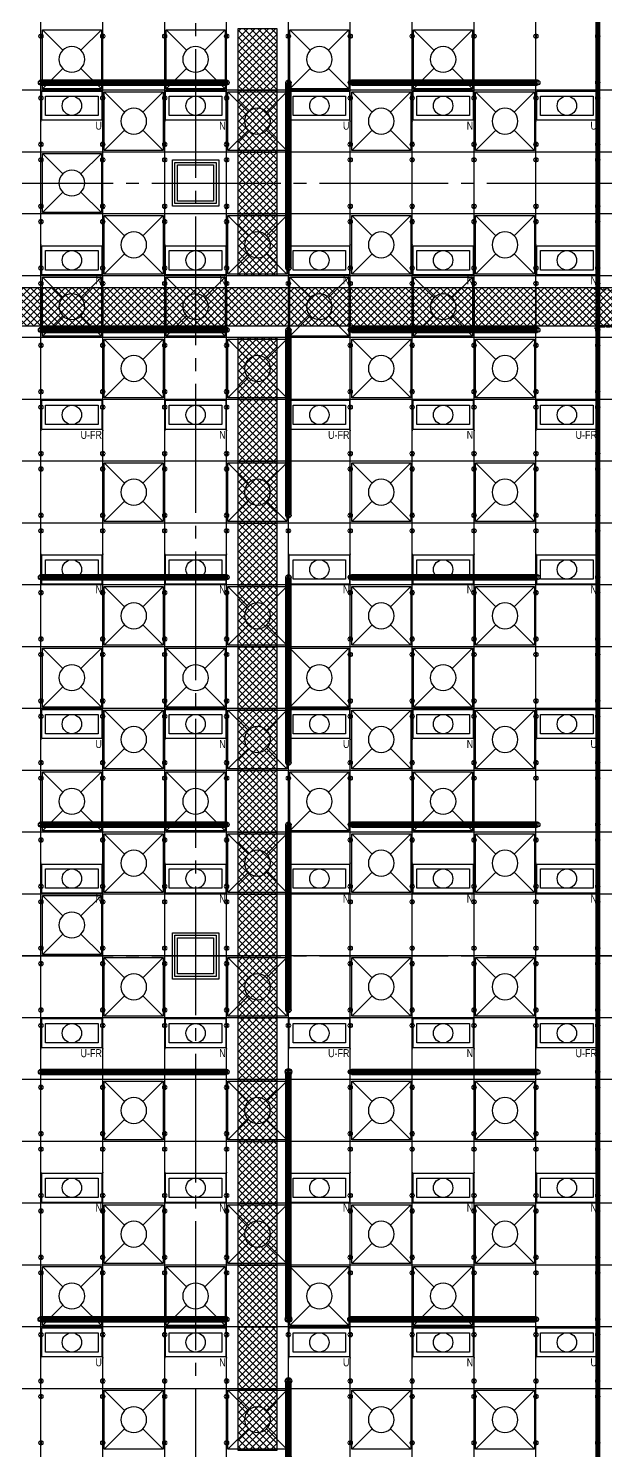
# Model space of a CAD drawing. Extents: x -17313 to 41501, y -1010 to 11880.
# Drawn here: x 6516 to 7635, y 2040 to 4800 of the extents above; entities that cross this region are included whole.
import ezdxf
from ezdxf.enums import TextEntityAlignment as Align

# ---------------------------------------------------------------- set-up
doc = ezdxf.new("R2010")
doc.units = 0
doc.header["$LTSCALE"] = 100
doc.linetypes.add('188K-SM-07-F15-ARCH-CATW-Y2257103$0$DASHED', pattern=[19.05, 12.7, -6.35])
doc.linetypes.add('X-S-FAB-L10$0$COL-CEN-LIN', pattern=[3.25, 2.5, -0.25, 0.25, -0.25])
for name, color, linetype in [('0-xref', 8, 'Continuous'), ('188K-SM-03-F10-ARCH-CEIL-Y2257103$0$K-CEIL-4.2', 8, 'Continuous'), ('188K-SM-03-F10-ARCH-CEIL-Y2257103$0$K-CEIL-4.2-AREA', 8, 'Continuous'), ('188K-SM-03-F10-ARCH-PA-Y2257103$0$K-P1S-4.2-單抗', 53, 'Continuous'), ('188K-SM-06-F10-ELEC-LIGHT-Y2257103$0$E-LIGHT(W)-N', 253, 'Continuous'), ('188K-SM-06-F10-ELEC-LIGHT-Y2257103$0$E-LIGHT(W)-U FR', 253, 'Continuous'), ('188K-SM-06-F10-ELEC-LIGHT-Y2257103$0$E-LIGHT(W)-U XLPE', 253, 'Continuous'), ('188K-SM-06-F10-HVAC-FFU-Y2257103$0$AC-FFU-ULPA', 254, 'Continuous'), ('188K-SM-07-F15-ARCH-CATW-Y2257103$0$K-Divider 上-2.7', 80, 'Continuous'), ('188K-SM-07-F15-ARCH-CATW-Y2257103$0$K-DOOR-天板上方', 150, '188K-SM-07-F15-ARCH-CATW-Y2257103$0$DASHED'), ('188K-SM-07-F15-ARCH-CATW-Y2257103$0$K-安全母索', 6, 'Continuous'), ('188K-SM-07-F15-ARCH-CATW-Y2257103$0$K-貓道板-主走道', 171, 'Continuous'), ('X-S-FAB-L10$0$0-DIM-TXT', 8, 'Continuous'), ('X-S-FAB-L10$0$BLOCK', 8, 'Continuous'), ('X-S-FAB-L10$0$CCL', 8, 'X-S-FAB-L10$0$COL-CEN-LIN'), ('X-S-FAB-L10$0$COL-S', 8, 'Continuous')]:
    doc.layers.add(name, color=color, linetype=linetype)
doc.layers.add('188K-SM-03-F10-ARCH-CEIL-Y2257103$0$K-吊點-標準', color=8, linetype='Continuous', lineweight=9)
doc.layers.add('188K-SM-06-F10-ELEC-LIGHT-Y2257103$0$Defpoints-CAS', color=253, linetype='Continuous', plot=False)
doc.styles.add('188K-SM-06-F10-ELEC-LIGHT-Y2257103$0$Standard', font='arial.ttf')
doc.styles.add('X-S-FAB-L10$0$CHINA', font='simplex.shx', dxfattribs={"width": 0.75, "bigfont": 'chineset.shx'})
doc.styles.add('X-S-FAB-L10$0$Standard', font='', dxfattribs={"width": 0.8})
doc.styles.add('X-S-FAB-L10$0$TG_NOTE_TEXT', font='simplex.shx', dxfattribs={"width": 0.75, "bigfont": 'chineset.shx'})
doc.styles.get('X-S-FAB-L10$0$Standard').set_extended_font_data('Microsoft JhengHei')

# ---------------------------------------------------------------- blocks, each defined once
blk = doc.blocks.new('X-S-FAB-L10$0$FAB2-L05')
at = {"layer": 'X-S-FAB-L10$0$CCL'}
for p, q in [((-19320, 11005), (-19320, 0)), ((-26880, 5220), (1210, 5220)), ((-26880, 3720), (1210, 3720))]:
    blk.add_line(p, q, dxfattribs=at)
at = {"layer": 'X-S-FAB-L10$0$COL-S'}
for points in [[(-19355, 5255), (-19285, 5255), (-19285, 5185), (-19355, 5185)], [(-19355, 3755), (-19285, 3755), (-19285, 3685), (-19355, 3685)]]:
    blk.add_lwpolyline(points, close=True, dxfattribs=at)
blk = doc.blocks.new('X-S-FAB-L10')
at = {"layer": 'X-S-FAB-L10$0$COL-S'}
for p, q in [((6805, 4535), (6875, 4535)), ((6805, 4465), (6805, 4535)), ((6875, 4535), (6875, 4465)), ((6875, 4465), (6805, 4465)), ((6805, 3035), (6875, 3035)), ((6805, 2965), (6805, 3035)), ((6875, 3035), (6875, 2965)), ((6875, 2965), (6805, 2965))]:
    blk.add_line(p, q, dxfattribs=at)
at = {"layer": 'X-S-FAB-L10$0$BLOCK'}
blk.add_blockref('X-S-FAB-L10$0$FAB2-L05', (26160, -720), dxfattribs=at)
at = {"style": 'X-S-FAB-L10$0$TG_NOTE_TEXT', "width": 0.5, "flags": 1}
for p in [(7463.3, 9020), (18268.3, 8649), (11197.8, 4800.2), (16485.8, 4800.2), (25420.3, 2635), (13360, 320, 0), (7463.3, -33.3)]:
    blk.add_attdef('WH', text='', height=20, dxfattribs=at).set_placement(p, align=Align.BOTTOM_LEFT)
at = {"width": 0.5}
for style, p in [('X-S-FAB-L10$0$TG_NOTE_TEXT', (7585, 9020)), ('X-S-FAB-L10$0$TG_NOTE_TEXT', (18390, 8649)), ('X-S-FAB-L10$0$TG_NOTE_TEXT', (11117.5, 4813.5)), ('X-S-FAB-L10$0$TG_NOTE_TEXT', (16607.5, 4813.5)), ('X-S-FAB-L10$0$TG_NOTE_TEXT', (25350, 2635)), ('X-S-FAB-L10$0$Standard', (13129.4, 325, 0)), ('X-S-FAB-L10$0$TG_NOTE_TEXT', (7585, -20))]:
    blk.add_attdef('DESC', text='', height=10, dxfattribs=dict(at, style=style)).set_placement(p, align=Align.BOTTOM_LEFT)
for tag, style, p in [('TYPE', 'X-S-FAB-L10$0$TG_NOTE_TEXT', (7619.3, 9020)), ('NO', 'X-S-FAB-L10$0$TG_NOTE_TEXT', (7650.1, 9020)), ('TYPE', 'X-S-FAB-L10$0$TG_NOTE_TEXT', (18424.2, 8649)), ('NO', 'X-S-FAB-L10$0$TG_NOTE_TEXT', (18455, 8649)), ('NO', 'X-S-FAB-L10$0$TG_NOTE_TEXT', (11088.6, 4813.5)), ('TYPE', 'X-S-FAB-L10$0$TG_NOTE_TEXT', (11151.8, 4813.5)), ('TYPE', 'X-S-FAB-L10$0$TG_NOTE_TEXT', (16641.8, 4813.5)), ('NO', 'X-S-FAB-L10$0$TG_NOTE_TEXT', (16672.6, 4813.5)), ('NO', 'X-S-FAB-L10$0$TG_NOTE_TEXT', (25313, 2635)), ('TYPE', 'X-S-FAB-L10$0$TG_NOTE_TEXT', (25350, 2635)), ('NO', 'X-S-FAB-L10$0$Standard', (13100, 320, 0)), ('TYPE', 'X-S-FAB-L10$0$Standard', (13129.4, 320, 0)), ('TYPE', 'X-S-FAB-L10$0$TG_NOTE_TEXT', (7619.3, -20)), ('NO', 'X-S-FAB-L10$0$TG_NOTE_TEXT', (7650.1, -20))]:
    blk.add_attdef(tag, text='', height=10, dxfattribs=dict(at, style=style)).set_placement(p, align=Align.BOTTOM_RIGHT)
at = {"style": 'X-S-FAB-L10$0$TG_NOTE_TEXT', "width": 0.5, "flags": 1}
for rotation, p in [(180, (43, 7480)), (180, (943, 7480)), (90, (24310, 3717.8)), (270, (17080, 1711.7))]:
    blk.add_attdef('WH', text='', height=20, rotation=rotation, dxfattribs=at).set_placement(p, align=Align.BOTTOM_LEFT)
at = {"width": 0.5}
for rotation, style, p in [(180, 'X-S-FAB-L10$0$Standard', (317.6, 7480)), (180, 'X-S-FAB-L10$0$Standard', (1217.6, 7480)), (90, 'X-S-FAB-L10$0$TG_NOTE_TEXT', (24310, 3647.5)), (270, 'X-S-FAB-L10$0$TG_NOTE_TEXT', (17080, 1605))]:
    blk.add_attdef('DESC', text='', height=10, rotation=rotation, dxfattribs=dict(at, style=style)).set_placement(p, align=Align.BOTTOM_LEFT)
for tag, rotation, style, p in [('TYPE', 180, 'X-S-FAB-L10$0$Standard', (317.6, 7480)), ('NO', 180, 'X-S-FAB-L10$0$Standard', (347, 7480)), ('TYPE', 180, 'X-S-FAB-L10$0$Standard', (1217.6, 7480)), ('NO', 180, 'X-S-FAB-L10$0$Standard', (1247, 7480)), ('TYPE', 90, 'X-S-FAB-L10$0$TG_NOTE_TEXT', (24310, 3647.5)), ('NO', 90, 'X-S-FAB-L10$0$TG_NOTE_TEXT', (24310, 3610.5)), ('TYPE', 270, 'X-S-FAB-L10$0$TG_NOTE_TEXT', (17080, 1605)), ('NO', 270, 'X-S-FAB-L10$0$TG_NOTE_TEXT', (17080, 1573))]:
    blk.add_attdef(tag, text='', height=10, rotation=rotation, dxfattribs=dict(at, style=style)).set_placement(p, align=Align.BOTTOM_RIGHT)
at = {"layer": 'X-S-FAB-L10$0$0-DIM-TXT', "style": 'X-S-FAB-L10$0$CHINA', "width": 0.75}
for p in [(667.4, 7855.1, -2689.4), (22627.4, 6728.8), (25644.7, 6728.8), (24778.8, 5569.1), (1118.3, 4980), (417.8, 4594.6), (23874.8, 4355), (22927.4, 4330.1), (23749.9, 3901.4), (417.8, 3765.2), (1118.3, 3730), (417.8, 3115.8), (536.9, 2227.8), (16909, 1782.7), (888.4, 880.5), (16977.4, 750), (18878.8, 750), (25641.2, 553.2), (21364, 526.9)]:
    blk.add_attdef('HIG', text='', height=80, dxfattribs=at).set_placement(p, align=Align.MIDDLE_LEFT)
blk = doc.blocks.new('188K-SM-03-F10-ARCH-CEIL-Y2257103$0$A$C2CA95053')
h = blk.add_hatch(color=256)
edge = h.paths.add_edge_path()
edge.add_arc((0, 0), 0.5, 0, 360)
for p, q in [((3.2, 3.2), (-3.2, -3.2)), ((3.2, -3.2), (-3.2, 3.2))]:
    blk.add_line(p, q)
blk.add_lwpolyline([(-1.6, 2.5), (-1.6, -2.5), (1.6, -2.5), (1.6, 2.5)], close=True)
for radius in [4.5, 0.5]:
    blk.add_circle((0, 0), radius)
blk = doc.blocks.new('188K-SM-03-F10-ARCH-CEIL-Y2257103$0$天花板吊點-附調整片 - 3_8_螺桿吊架 100 mm 高調整片-V1-1FL')
blk.add_blockref('188K-SM-03-F10-ARCH-CEIL-Y2257103$0$A$C2CA95053', (0, 0))
blk = doc.blocks.new('188K-SM-03-F10-ARCH-CEIL-Y2257103')
at = {"layer": '188K-SM-03-F10-ARCH-CEIL-Y2257103$0$K-CEIL-4.2'}
for p, q in [((6540, 312.7), (6540, 8632.2)), ((6660, 312.7), (6660, 8632.2)), ((6780, 312.7), (6780, 8632.2)), ((6900, 312.7), (6900, 8632.2)), ((7020, 312.7), (7020, 8632.2)), ((7140, 312.7), (7140, 8632.2)), ((7260, 312.7), (7260, 8632.2)), ((7380, 312.7), (7380, 8632.2)), ((7500, 312.7), (7500, 8632.2)), ((7620, 312.7), (7620, 8632.2)), ((11027.5, 4680), (1847.7, 4680)), ((11027.5, 4560), (1847.7, 4560)), ((23467.2, 4440), (1847.7, 4440)), ((23467.2, 4320), (1847.7, 4320)), ((23467.2, 4200), (1847.7, 4200)), ((23467.2, 4080), (1847.7, 4080)), ((23467.2, 3960), (1847.7, 3960)), ((23467.2, 3840), (1847.7, 3840)), ((23467.2, 3720), (1847.7, 3720)), ((23467.2, 3600), (1847.7, 3600)), ((24297.2, 3480), (1850, 3480)), ((24297.2, 3360), (1847.7, 3360)), ((24297.2, 3240), (1847.7, 3240)), ((24297.2, 3120), (1847.7, 3120)), ((24297.2, 3000), (1847.7, 3000)), ((24297.2, 2880), (1847.7, 2880)), ((24297.2, 2760), (1847.7, 2760)), ((24297.2, 2640), (1847.7, 2640)), ((24297.2, 2520), (1847.7, 2520)), ((24297.2, 2400), (1847.7, 2400)), ((24297.2, 2280), (6382.5, 2280)), ((24297.2, 2160), (6382.5, 2160))]:
    blk.add_line(p, q, dxfattribs=at)
at = {"layer": '188K-SM-03-F10-ARCH-CEIL-Y2257103$0$K-CEIL-4.2-AREA'}
for points in [[(6805, 4535), (6875, 4535), (6875, 4465), (6805, 4465)], [(6805, 3035), (6875, 3035), (6875, 2965), (6805, 2965)]]:
    blk.add_lwpolyline(points, close=True, dxfattribs=at)
at = {"layer": '188K-SM-03-F10-ARCH-CEIL-Y2257103$0$K-吊點-標準', "color": 170, "lineweight": 18, "rotation": 179.9999999999997}
for p in [(6540, 4785), (6660, 4785), (6780, 4785), (6900, 4785), (7020, 4785), (7140, 4785), (7260, 4785), (7380, 4785), (7500, 4785), (7620, 4785), (6540, 4695), (6660, 4695), (6780, 4695), (6900, 4695), (7020, 4695), (7140, 4695), (7260, 4695), (7380, 4695), (7500, 4695), (7620, 4695), (6540, 4665), (6660, 4665), (6780, 4665), (6900, 4665), (7020, 4665), (7140, 4665), (7260, 4665), (7380, 4665), (7500, 4665), (7620, 4665), (6540, 4575), (6660, 4575), (6780, 4575), (6900, 4575), (7020, 4575), (7140, 4575), (7260, 4575), (7380, 4575), (7500, 4575), (7620, 4575), (6540, 4545), (6660, 4545), (6780, 4545), (6900, 4545), (7020, 4545), (7140, 4545), (7260, 4545), (7380, 4545), (7500, 4545), (7620, 4545), (6540, 4455), (6660, 4455), (6780, 4455), (6900, 4455), (7020, 4455), (7140, 4455), (7260, 4455), (7380, 4455), (7500, 4455), (7620, 4455), (6540, 4425), (6660, 4425), (6780, 4425), (6900, 4425), (7020, 4425), (7140, 4425), (7260, 4425), (7380, 4425), (7500, 4425), (7620, 4425), (6540, 4335), (6660, 4335), (6780, 4335), (6900, 4335), (7020, 4335), (7140, 4335), (7260, 4335), (7380, 4335), (7500, 4335), (7620, 4335), (6540, 4305), (6660, 4305), (6780, 4305), (6900, 4305), (7020, 4305), (7140, 4305), (7260, 4305), (7380, 4305), (7500, 4305), (7620, 4305), (6540, 4215), (6660, 4215), (6780, 4215), (6900, 4215), (7020, 4215), (7140, 4215), (7260, 4215), (7380, 4215), (7500, 4215), (7620, 4215), (6540, 4185), (6660, 4185), (6780, 4185), (6900, 4185), (7020, 4185), (7140, 4185), (7260, 4185), (7380, 4185), (7500, 4185), (7620, 4185), (6540, 4095), (6660, 4095), (6780, 4095), (6900, 4095), (7020, 4095), (7140, 4095), (7260, 4095), (7380, 4095), (7500, 4095), (7620, 4095), (6540, 4065), (6660, 4065), (6780, 4065), (6900, 4065), (7020, 4065), (7140, 4065), (7260, 4065), (7380, 4065), (7500, 4065), (7620, 4065), (6540, 3975), (6660, 3975), (6780, 3975), (6900, 3975), (7020, 3975), (7140, 3975), (7260, 3975), (7380, 3975), (7500, 3975), (7620, 3975), (6540, 3945), (6660, 3945), (6780, 3945), (6900, 3945), (7020, 3945), (7140, 3945), (7260, 3945), (7380, 3945), (7500, 3945), (7620, 3945), (6540, 3855), (6660, 3855), (6780, 3855), (6900, 3855), (7020, 3855), (7140, 3855), (7260, 3855), (7380, 3855), (7500, 3855), (7620, 3855), (6540, 3825), (6660, 3825), (6780, 3825), (6900, 3825), (7020, 3825), (7140, 3825), (7260, 3825), (7380, 3825), (7500, 3825), (7620, 3825), (6540, 3735), (6660, 3735), (6780, 3735), (6900, 3735), (7020, 3735), (7140, 3735), (7260, 3735), (7380, 3735), (7500, 3735), (7620, 3735), (6540, 3705), (6660, 3705), (6780, 3705), (6900, 3705), (7020, 3705), (7140, 3705), (7260, 3705), (7380, 3705), (7500, 3705), (7620, 3705), (6540, 3615), (6660, 3615), (6780, 3615), (6900, 3615), (7020, 3615), (7140, 3615), (7260, 3615), (7380, 3615), (7500, 3615), (7620, 3615), (6540, 3585), (6660, 3585), (6780, 3585), (6900, 3585), (7020, 3585), (7140, 3585), (7260, 3585), (7380, 3585), (7500, 3585), (7620, 3585), (6540, 3495), (6660, 3495), (6780, 3495), (6900, 3495), (7020, 3495), (7140, 3495), (7260, 3495), (7380, 3495), (7500, 3495), (7620, 3495), (6540, 3465), (6660, 3465), (6780, 3465), (6900, 3465), (7020, 3465), (7140, 3465), (7260, 3465), (7380, 3465), (7500, 3465), (7620, 3465), (6540, 3375), (6660, 3375), (6780, 3375), (6900, 3375), (7020, 3375), (7140, 3375), (7260, 3375), (7380, 3375), (7500, 3375), (7620, 3375), (6540, 3345), (6660, 3345), (6780, 3345), (6900, 3345), (7020, 3345), (7140, 3345), (7260, 3345), (7380, 3345), (7500, 3345), (7620, 3345), (6540, 3255), (6660, 3255), (6780, 3255), (6900, 3255), (7020, 3255), (7140, 3255), (7260, 3255), (7380, 3255), (7500, 3255), (7620, 3255), (6540, 3225), (6660, 3225), (6780, 3225), (6900, 3225), (7020, 3225), (7140, 3225), (7260, 3225), (7380, 3225), (7500, 3225), (7620, 3225), (6540, 3135), (6660, 3135), (6780, 3135), (6900, 3135), (7020, 3135), (7140, 3135), (7260, 3135), (7380, 3135), (7500, 3135), (7620, 3135), (6540, 3105), (6660, 3105), (6780, 3105), (6900, 3105), (7020, 3105), (7140, 3105), (7260, 3105), (7380, 3105), (7500, 3105), (7620, 3105), (6540, 3015), (6660, 3015), (6780, 3015), (6900, 3015), (7020, 3015), (7140, 3015), (7260, 3015), (7380, 3015), (7500, 3015), (7620, 3015), (6540, 2985), (6660, 2985), (6780, 2985), (6900, 2985), (7020, 2985), (7140, 2985), (7260, 2985), (7380, 2985), (7500, 2985), (7620, 2985), (6540, 2895), (6660, 2895), (6780, 2895), (6900, 2895), (7020, 2895), (7140, 2895), (7260, 2895), (7380, 2895), (7500, 2895), (7620, 2895), (6540, 2865), (6660, 2865), (6780, 2865), (6900, 2865), (7020, 2865), (7140, 2865), (7260, 2865), (7380, 2865), (7500, 2865), (7620, 2865), (6540, 2775), (6660, 2775), (6780, 2775), (6900, 2775), (7020, 2775), (7140, 2775), (7260, 2775), (7380, 2775), (7500, 2775), (7620, 2775), (6540, 2745), (6660, 2745), (6780, 2745), (6900, 2745), (7020, 2745), (7140, 2745), (7260, 2745), (7380, 2745), (7500, 2745), (7620, 2745), (6540, 2655), (6660, 2655), (6780, 2655), (6900, 2655), (7020, 2655), (7140, 2655), (7260, 2655), (7380, 2655), (7500, 2655), (7620, 2655), (6540, 2625), (6660, 2625), (6780, 2625), (6900, 2625), (7020, 2625), (7140, 2625), (7260, 2625), (7380, 2625), (7500, 2625), (7620, 2625), (6540, 2535), (6660, 2535), (6780, 2535), (6900, 2535), (7020, 2535), (7140, 2535), (7260, 2535), (7380, 2535), (7500, 2535), (7620, 2535), (6540, 2505), (6660, 2505), (6780, 2505), (6900, 2505), (7020, 2505), (7140, 2505), (7260, 2505), (7380, 2505), (7500, 2505), (7620, 2505), (6540, 2415), (6660, 2415), (6780, 2415), (6900, 2415), (7020, 2415), (7140, 2415), (7260, 2415), (7380, 2415), (7500, 2415), (7620, 2415), (6540, 2385), (6660, 2385), (6780, 2385), (6900, 2385), (7020, 2385), (7140, 2385), (7260, 2385), (7380, 2385), (7500, 2385), (7620, 2385), (6540, 2295), (6660, 2295), (6780, 2295), (6900, 2295), (7020, 2295), (7140, 2295), (7260, 2295), (7380, 2295), (7500, 2295), (7620, 2295), (6540, 2265), (6660, 2265), (6780, 2265), (6900, 2265), (7020, 2265), (7140, 2265), (7260, 2265), (7380, 2265), (7500, 2265), (7620, 2265), (6540, 2175), (6660, 2175), (6780, 2175), (6900, 2175), (7020, 2175), (7140, 2175), (7260, 2175), (7380, 2175), (7500, 2175), (7620, 2175), (6540, 2145), (6660, 2145), (6780, 2145), (6900, 2145), (7020, 2145), (7140, 2145), (7260, 2145), (7380, 2145), (7500, 2145), (7620, 2145), (6540, 2055), (6660, 2055), (6780, 2055), (6900, 2055), (7020, 2055), (7140, 2055), (7260, 2055), (7380, 2055), (7500, 2055), (7620, 2055)]:
    blk.add_blockref('188K-SM-03-F10-ARCH-CEIL-Y2257103$0$天花板吊點-附調整片 - 3_8_螺桿吊架 100 mm 高調整片-V1-1FL', p, dxfattribs=at)
blk = doc.blocks.new('188K-SM-06-F10-HVAC-FFU-Y2257103$0$H-FU-U-12x12')
for p, q in [((423, 777), (28, 1172)), ((777, 777), (1172, 1172)), ((28, 28), (423, 423)), ((1172, 28), (777, 423))]:
    blk.add_line(p, q)
blk.add_lwpolyline([(1172, 28), (1172, 1172), (28, 1172), (28, 28)], close=True)
blk.add_circle((600, 600), 250)
blk = doc.blocks.new('188K-SM-06-F10-HVAC-FFU-Y2257103')
at = {"layer": '188K-SM-06-F10-HVAC-FFU-Y2257103$0$AC-FFU-ULPA', "xscale": -0.09999999999999432, "yscale": 0.09999999999999432, "zscale": 0.09999999999999432}
for p in [(6660, 4680), (6900, 4680), (7140, 4680), (7380, 4680), (6780, 4560), (7020, 4560), (7260, 4560), (7500, 4560), (6660, 4440), (6780, 4320), (7020, 4320), (7260, 4320), (7500, 4320), (6660, 4200), (6900, 4200), (7140, 4200), (7380, 4200), (6780, 4080), (7020, 4080), (7260, 4080), (7500, 4080), (6780, 3840), (7020, 3840), (7260, 3840), (7500, 3840), (6780, 3600), (7020, 3600), (7260, 3600), (7500, 3600), (6660, 3480), (6900, 3480), (7140, 3480), (7380, 3480), (6780, 3360), (7020, 3360), (7260, 3360), (7500, 3360), (6660, 3240), (6900, 3240), (7140, 3240), (7380, 3240), (6780, 3120), (7020, 3120), (7260, 3120), (7500, 3120), (6660, 3000), (6780, 2880), (7020, 2880), (7260, 2880), (7500, 2880), (6780, 2640), (7020, 2640), (7260, 2640), (7500, 2640), (6780, 2400), (7020, 2400), (7260, 2400), (7500, 2400), (6660, 2280), (6900, 2280), (7140, 2280), (7380, 2280), (6780, 2040), (7020, 2040), (7260, 2040), (7500, 2040)]:
    blk.add_blockref('188K-SM-06-F10-HVAC-FFU-Y2257103$0$H-FU-U-12x12', p, dxfattribs=at)
blk = doc.blocks.new('*U267')
for points in [[(-58.3, -28.3), (-58.3, 28.3), (58.3, 28.3), (58.3, -28.3)], [(-51, -18.8), (-51, 18.8), (51, 18.8), (51, -18.8)]]:
    blk.add_lwpolyline(points, close=True)
blk.add_circle((0, 0), 18.8)
at = {"layer": '188K-SM-06-F10-ELEC-LIGHT-Y2257103$0$Defpoints-CAS'}
for p in [(-60, 30), (60, 30), (-60, -30), (60, -30)]:
    blk.add_point(p, dxfattribs=at)
at = {"style": '188K-SM-06-F10-ELEC-LIGHT-Y2257103$0$Standard', "width": 0.8}
blk.add_text('N', height=15.5, dxfattribs=at).set_placement((58.3, -38.7), align=Align.MIDDLE_RIGHT)
blk = doc.blocks.new('*U266')
for points in [[(-58.3, -28.3), (-58.3, 28.3), (58.3, 28.3), (58.3, -28.3)], [(-51, -18.8), (-51, 18.8), (51, 18.8), (51, -18.8)]]:
    blk.add_lwpolyline(points, close=True)
blk.add_circle((0, 0), 18.8)
at = {"layer": '188K-SM-06-F10-ELEC-LIGHT-Y2257103$0$Defpoints-CAS'}
for p in [(-60, 30), (60, 30), (-60, -30), (60, -30)]:
    blk.add_point(p, dxfattribs=at)
at = {"style": '188K-SM-06-F10-ELEC-LIGHT-Y2257103$0$Standard', "width": 0.8}
blk.add_text('U', height=15.5, dxfattribs=at).set_placement((58.3, -38.7), align=Align.MIDDLE_RIGHT)
blk = doc.blocks.new('*U258')
for points in [[(-58.3, -28.3), (-58.3, 28.3), (58.3, 28.3), (58.3, -28.3)], [(-51, -18.8), (-51, 18.8), (51, 18.8), (51, -18.8)]]:
    blk.add_lwpolyline(points, close=True)
blk.add_circle((0, 0), 18.8)
at = {"layer": '188K-SM-06-F10-ELEC-LIGHT-Y2257103$0$Defpoints-CAS'}
for p in [(-60, 30), (60, 30), (-60, -30), (60, -30)]:
    blk.add_point(p, dxfattribs=at)
at = {"style": '188K-SM-06-F10-ELEC-LIGHT-Y2257103$0$Standard', "width": 0.8}
blk.add_text('U-FR', height=15.53, dxfattribs=at).set_placement((58.3, -38.7), align=Align.MIDDLE_RIGHT)
blk = doc.blocks.new('188K-SM-06-F10-ELEC-LIGHT-Y2257103')
at = {"layer": '188K-SM-06-F10-ELEC-LIGHT-Y2257103$0$E-LIGHT(W)-N'}
for p in [(6840, 4650), (7320, 4650), (6600, 4350), (6840, 4350), (7080, 4350), (7320, 4350), (7560, 4350), (6840, 4050), (7320, 4050), (6600, 3750), (6840, 3750), (7080, 3750), (7320, 3750), (7560, 3750), (6840, 3450), (7320, 3450), (6600, 3150), (6840, 3150), (7080, 3150), (7320, 3150), (7560, 3150), (6840, 2850), (7320, 2850), (6600, 2550), (6840, 2550), (7080, 2550), (7320, 2550), (7560, 2550), (6840, 2250), (7320, 2250)]:
    blk.add_blockref('*U267', p, dxfattribs=at)
at = {"layer": '188K-SM-06-F10-ELEC-LIGHT-Y2257103$0$E-LIGHT(W)-U FR'}
for p in [(6600, 4050), (7080, 4050), (7560, 4050), (6600, 2850), (7080, 2850), (7560, 2850)]:
    blk.add_blockref('*U258', p, dxfattribs=at)
at = {"layer": '188K-SM-06-F10-ELEC-LIGHT-Y2257103$0$E-LIGHT(W)-U XLPE'}
for p in [(6600, 4650), (7080, 4650), (7560, 4650), (6600, 3450), (7080, 3450), (7560, 3450), (6600, 2250), (7080, 2250), (7560, 2250)]:
    blk.add_blockref('*U266', p, dxfattribs=at)
blk = doc.blocks.new('188K-SM-03-F10-ARCH-PA-Y2257103')
at = {"layer": '188K-SM-03-F10-ARCH-PA-Y2257103$0$K-P1S-4.2-單抗'}
for points in [[(6795, 4545), (6885, 4545), (6885, 4455), (6795, 4455)], [(6800, 4540), (6880, 4540), (6880, 4460), (6800, 4460)], [(6795, 3045), (6885, 3045), (6885, 2955), (6795, 2955)], [(6800, 3040), (6880, 3040), (6880, 2960), (6800, 2960)]]:
    blk.add_lwpolyline(points, close=True, dxfattribs=at)
blk = doc.blocks.new('188K-SM-07-F15-ARCH-CATW-Y2257103$0$貓道板-749x1196.5(主走道)')
h = blk.add_hatch()
h.set_pattern_fill('ANSI37', color=256, scale=30)
h.set_pattern_definition([(45, (0.75, 3e-16), (-67.352, 67.352), []), (135, (0.75, 3e-16), (-67.352, -67.352), [])])
h.paths.add_polyline_path([(-1199, 0), (-1199, 750), (-1, 750), (-1, 0)])
blk.add_lwpolyline([(-1199, 0), (-1199, 750), (-1, 750), (-1, 0)], close=True)
blk = doc.blocks.new('188K-SM-07-F15-ARCH-CATW-Y2257103$0$XFAP10$0$GAD2205')
blk.add_lwpolyline([(0, 1), (0, 1), (-18, 1, -0.414214), (-18, 2), (-18, 3, -0.414214), (-18, 3), (-14, 3, 0.414214), (-13, 4), (-13, 4, 0.414214), (-14, 4), (-18, 4, -0.414214), (-18, 5), (-18, 12, -0.414214), (-18, 12), (-18, 12, 0.414214), (-18, 12), (-18, 14, 0.72636), (-19, 14), (-19, 13, 0.158507), (-19, 13), (-19, 0, 0.414214), (-19, 0), (19, 0, 0.414214), (19, 0), (19, 13, 0.158507), (19, 13), (19, 14, 0.72636), (18, 14), (18, 12, 0.414214), (18, 12, -0.414214), (18, 12), (18, 5, -0.414214), (18, 4), (14, 4, 0.414214), (13, 4), (13, 4, 0.414214), (14, 3), (18, 3, -0.414214), (18, 3), (18, 2, -0.414214), (18, 1), (0, 1)], format="xyb", close=True)
blk = doc.blocks.new('188K-SM-07-F15-ARCH-CATW-Y2257103$0$單鋼板門-80x150')
at = {"linetype": '188K-SM-07-F15-ARCH-CATW-Y2257103$0$DASHED', "ltscale": 0.005}
for p, q in [((-80, -1.9), (-80, 2)), ((-79.7, 2.4), (-78, 2.4)), ((-78, 2.4), (-76.9, 1.7)), ((-77.9, 1.1), (-77.9, -2.1)), ((-77.4, 1.1), (-77.9, 1.1)), ((-77.5, 1.3), (-77.5, 1.2)), ((-77, 1.3), (-77.5, 1.3)), ((-77.5, 1.2), (-77.4, 1.2)), ((-77.1, 1.2), (-77, 1.2)), ((-76.9, 1.1), (-77.1, 1.1)), ((-77, 1.2), (-77, 1.3)), ((-76.9, 1.5), (-76.9, 1.2)), ((-2, 2.4), (-3.1, 1.7)), ((-3.1, 1.5), (-3.1, 1.2)), ((-3.1, 1.1), (-2.9, 1.1)), ((-3, 1.2), (-3, 1.3)), ((-3, 1.3), (-2.5, 1.3)), ((-2.9, 1.2), (-3, 1.2)), ((-2.5, 1.2), (-2.6, 1.2)), ((-2.6, 1.1), (-2.1, 1.1)), ((-2.5, 1.3), (-2.5, 1.2)), ((-2.1, 1.1), (-2.1, -2.1)), ((-0.3, 2.4), (-2, 2.4)), ((0, -1.9), (0, 2)), ((-78, -2.2), (-79.7, -2.2)), ((-6, -10.3), (-5.9, -10.3)), ((-6, -71.3), (-6, -10.3)), ((-5.9, -10.3), (-5.9, -71.3)), ((-3.5, -71.3), (-3.5, -10.3)), ((-3.5, -10.3), (-3.5, -10.3)), ((-3.5, -10.3), (-3.5, -71.3)), ((-2, -2.2), (-0.3, -2.2)), ((-6.7, -73.3), (-6.1, -73.3)), ((-6.7, -76.8), (-6.7, -73.3)), ((-6.1, -76.8), (-6.7, -76.8)), ((-6.1, -73.3), (-6.1, -76.8)), ((-5.9, -71.3), (-6, -71.3)), ((-3.5, -71.3), (-3.5, -71.3))]:
    blk.add_line(p, q, dxfattribs=at)
for points in [[(-2.3, 0.5), (-2.3, -2.8), (-2.1, -2.8), (-2.1, 0.5)], [(-6.1, -3.1), (-6.1, -10), (-3.3, -10), (-3.3, -3.1)], [(-5.9, -3.5), (-2.8, -3.5), (-2.8, -3.3), (-5.9, -3.3)], [(-6.1, -71.5), (-6.1, -78.6), (-3.3, -78.6), (-3.3, -71.5)], [(-3.3, -73.3), (-3.3, -76.8), (-2.8, -76.8), (-2.8, -73.3)]]:
    blk.add_lwpolyline(points, close=True, dxfattribs=at)
blk.add_lwpolyline([(-3.4, -71.6), (-3.4, -70.7, 0.158507), (-3.4, -70.7), (-3.4, -70.6, 0.72636), (-3.5, -70.7), (-3.5, -70.8, 0.414214), (-3.5, -70.8, -0.414214), (-3.4, -70.8), (-3.4, -71.3, -0.414214), (-3.5, -71.3), (-3.8, -71.3, 0.414214), (-3.8, -71.3), (-3.8, -71.4, 0.414214), (-3.8, -71.4), (-3.5, -71.4, -0.414214), (-3.4, -71.4), (-3.4, -71.5, -0.414214), (-3.5, -71.5), (-4.7, -71.5), (-4.7, -71.5), (-4.7, -71.5), (-6, -71.5, -0.414214), (-6, -71.5), (-6, -71.4, -0.414214), (-6, -71.4), (-5.7, -71.4, 0.414214), (-5.7, -71.4), (-5.7, -71.3, 0.414214), (-5.7, -71.3), (-6, -71.3, -0.414214), (-6, -71.3), (-6, -70.8, -0.414214), (-6, -70.8), (-6, -70.8, 0.414214), (-6, -70.8), (-6, -70.7, 0.72636), (-6, -70.6), (-6.1, -70.7, 0.158507), (-6.1, -70.7), (-6.1, -71.6, 0.414214), (-6, -71.6), (-3.4, -71.6, 0.414214)], format="xyb", close=True, dxfattribs=at)
blk.add_arc((-2.5, -3.1), 75.4, 180.0081, 266.8107, dxfattribs=at)
for centre, major_axis, start_param, end_param in [((-79.7, 2), (-0.246, 0.246), -0.785398, 0.785398), ((-77.4, 1.2), (-0.0246, 0.0246), 2.356194, 5.497787), ((-77.1, 1.2), (-0.0246, 0.0246), -0.785398, 2.356194), ((-77.1, 1.5), (0.148, 0.148), -0.785398, 0.120903), ((-76.9, 1.2), (0.0246, 0.0246), -2.356194, -0.785398), ((-2.9, 1.5), (-0.148, 0.148), 6.162283, 7.068583), ((-3.1, 1.2), (-0.0246, 0.0246), 7.068583, 8.63938), ((-2.9, 1.2), (0.0246, 0.0246), 3.926991, 7.068583), ((-2.6, 1.2), (0.0246, 0.0246), 0.785398, 3.926991), ((-0.3, 2), (0.246, 0.246), 5.497787, 7.068583), ((-79.7, -1.9), (0.246, 0.246), 2.356194, 3.926991), ((-78, -2.1), (0.0738, 0.0738), -2.356194, -0.785398), ((-2, -2.1), (-0.0738, 0.0738), 7.068583, 8.63938), ((-0.3, -1.9), (-0.246, 0.246), 2.356194, 3.926991)]:
    blk.add_ellipse(centre, major_axis=major_axis, ratio=1, start_param=start_param, end_param=end_param, dxfattribs=at)
at = {"linetype": '188K-SM-07-F15-ARCH-CATW-Y2257103$0$DASHED', "ltscale": 0.005, "extrusion": (0, 0, -1)}
blk.add_ellipse((-2.4, -3.2), major_axis=(0.344, -0.344), ratio=1, start_param=5.497787, end_param=11.780972, dxfattribs=at)
at = {"linetype": '188K-SM-07-F15-ARCH-CATW-Y2257103$0$DASHED', "ltscale": 0.005, "xscale": 0.06956521739535357, "yscale": 0.06956521739535357, "zscale": 0.06956521739535357, "rotation": 180}
blk.add_blockref('188K-SM-07-F15-ARCH-CATW-Y2257103$0$XFAP10$0$GAD2205', (-4.7, -10), dxfattribs=at)
blk = doc.blocks.new('188K-SM-07-F15-ARCH-CATW-Y2257103$0$母索-3.6')
at = {"const_width": 13}
blk.add_lwpolyline([(0, 0), (0, 360)], dxfattribs=at)
for centre in [(0, 360, 0), (0, 0)]:
    blk.add_circle(centre, 5)
blk = doc.blocks.new('188K-SM-07-F15-ARCH-CATW-Y2257103$0$母索-4.8')
at = {"const_width": 13}
blk.add_lwpolyline([(0, 0), (480, 0)], dxfattribs=at)
for centre in [(0, 0), (480, 0)]:
    blk.add_circle(centre, 6.5)
blk = doc.blocks.new('188K-SM-07-F15-ARCH-CATW-Y2257103$0$母索-1.5')
at = {"const_width": 13}
blk.add_lwpolyline([(0, 0), (150, 0)], dxfattribs=at)
for centre in [(0, 0), (150, 0)]:
    blk.add_circle(centre, 6.5)
blk = doc.blocks.new('188K-SM-07-F15-ARCH-CATW-Y2257103')
at = {"layer": '188K-SM-07-F15-ARCH-CATW-Y2257103$0$K-Divider 上-2.7', "const_width": 10, "elevation": 0}
blk.add_lwpolyline([(7620, 312.7), (7620, 8632.2)], dxfattribs=at)
at = {"layer": '188K-SM-07-F15-ARCH-CATW-Y2257103$0$K-DOOR-天板上方', "xscale": -1, "rotation": 90}
blk.add_blockref('188K-SM-07-F15-ARCH-CATW-Y2257103$0$單鋼板門-80x150', (7617.3, 4217.2), dxfattribs=at)
at = {"layer": '188K-SM-07-F15-ARCH-CATW-Y2257103$0$K-安全母索', "rotation": 270}
for name, p in [('188K-SM-07-F15-ARCH-CATW-Y2257103$0$母索-3.6', (6540, 4695)), ('188K-SM-07-F15-ARCH-CATW-Y2257103$0$母索-3.6', (7142.7, 4695)), ('188K-SM-07-F15-ARCH-CATW-Y2257103$0$母索-3.6', (6540, 4215)), ('188K-SM-07-F15-ARCH-CATW-Y2257103$0$母索-3.6', (7142.7, 4215)), ('188K-SM-07-F15-ARCH-CATW-Y2257103$0$母索-3.6', (6540, 3735)), ('188K-SM-07-F15-ARCH-CATW-Y2257103$0$母索-3.6', (7142.7, 3735)), ('188K-SM-07-F15-ARCH-CATW-Y2257103$0$母索-3.6', (6540, 3255)), ('188K-SM-07-F15-ARCH-CATW-Y2257103$0$母索-3.6', (7142.7, 3255)), ('188K-SM-07-F15-ARCH-CATW-Y2257103$0$母索-3.6', (6540, 2775)), ('188K-SM-07-F15-ARCH-CATW-Y2257103$0$母索-4.8', (7020, 2775)), ('188K-SM-07-F15-ARCH-CATW-Y2257103$0$母索-3.6', (7142.7, 2775)), ('188K-SM-07-F15-ARCH-CATW-Y2257103$0$母索-3.6', (6539.5, 2295)), ('188K-SM-07-F15-ARCH-CATW-Y2257103$0$母索-3.6', (7140, 2295)), ('188K-SM-07-F15-ARCH-CATW-Y2257103$0$母索-1.5', (7020, 2175))]:
    blk.add_blockref(name, p, dxfattribs=at)
at = {"layer": '188K-SM-07-F15-ARCH-CATW-Y2257103$0$K-安全母索'}
for p in [(7020, 4335), (7020, 3855), (7020, 3375), (7020, 2895, 0)]:
    blk.add_blockref('188K-SM-07-F15-ARCH-CATW-Y2257103$0$母索-3.6', p, dxfattribs=at)
at = {"layer": '188K-SM-07-F15-ARCH-CATW-Y2257103$0$K-貓道板-主走道', "xscale": 0.1, "yscale": 0.1, "zscale": 0.1}
for p, rotation in [((6922.5, 4680), 269.9999999999999), ((6922.5, 4560), 269.9999999999999), ((6922.5, 4440), 269.9999999999999), ((6922.5, 4320), 269.9999999999999), ((6420, 4297.5), 180), ((6540, 4297.5), 180), ((6660, 4297.5), 180), ((6780, 4297.5), 180), ((6900, 4297.5), 180), ((7020, 4297.5), 180), ((7140, 4297.5), 180), ((7260, 4297.5), 180), ((7380, 4297.5), 180), ((7500, 4297.5), 180), ((7620, 4297.5), 180), ((6922.5, 4080), 269.9999999999999), ((6922.5, 3960), 269.9999999999999), ((6922.5, 3840), 269.9999999999999), ((6922.5, 3720), 269.9999999999999), ((6922.5, 3600), 269.9999999999999), ((6922.5, 3480), 269.9999999999999), ((6922.5, 3360), 269.9999999999999), ((6922.5, 3240), 269.9999999999999), ((6922.5, 3120), 269.9999999999999), ((6922.5, 3000), 269.9999999999999), ((6922.5, 2880), 269.9999999999999), ((6922.5, 2760), 269.9999999999999), ((6922.5, 2640), 269.9999999999999), ((6922.5, 2520), 269.9999999999999), ((6922.5, 2400), 269.9999999999999), ((6922.5, 2280), 269.9999999999999), ((6922.5, 2160), 269.9999999999999), ((6922.5, 2040), 269.9999999999999)]:
    blk.add_blockref('188K-SM-07-F15-ARCH-CATW-Y2257103$0$貓道板-749x1196.5(主走道)', p, dxfattribs=dict(at, rotation=rotation))

msp = doc.modelspace()

# ---------------------------------------------------------------- block references
at = {"layer": '0-xref'}
for name in ['X-S-FAB-L10', '188K-SM-06-F10-ELEC-LIGHT-Y2257103', '188K-SM-03-F10-ARCH-PA-Y2257103', '188K-SM-03-F10-ARCH-CEIL-Y2257103', '188K-SM-07-F15-ARCH-CATW-Y2257103', '188K-SM-06-F10-HVAC-FFU-Y2257103']:
    msp.add_blockref(name, (0, 0), dxfattribs=at)

doc.saveas('drawing.dxf')
